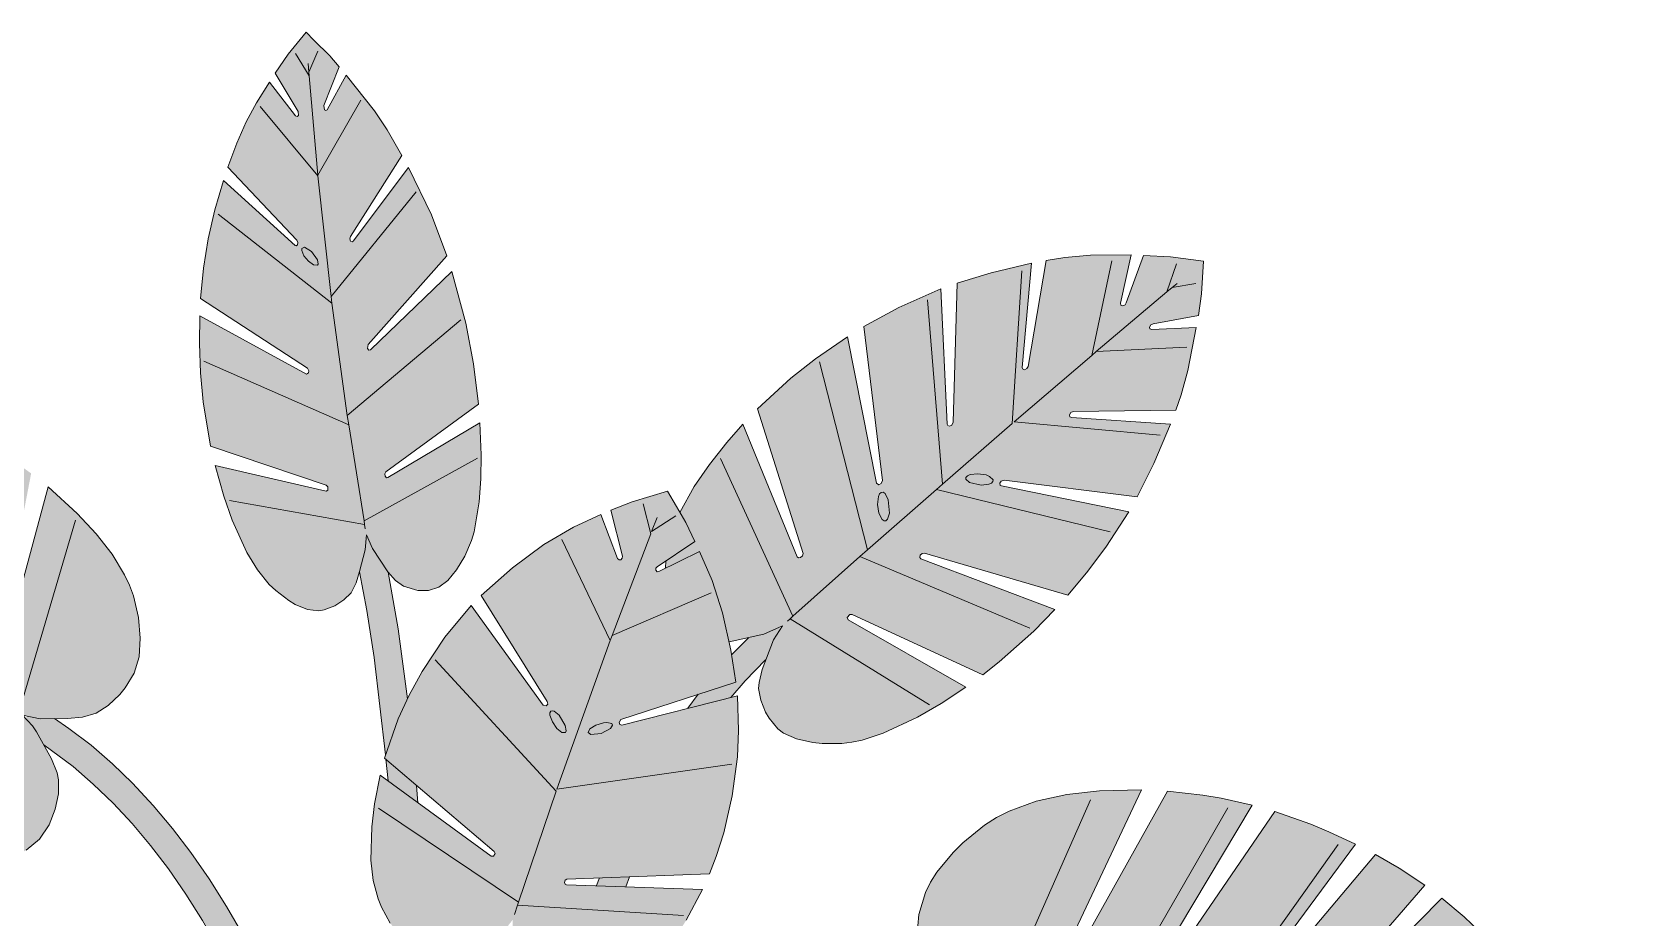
# Model space of a CAD drawing. Header units: metres. Extents: x 0 to 8.79, y -6.64 to 2.65.
# Drawn here: x 0.463 to 1.389, y 0.849 to 1.358 of the extents above; entities that cross this region are included whole.
import ezdxf

# ---------------------------------------------------------------- set-up
doc = ezdxf.new("R2010")
doc.units = ezdxf.units.M
doc.layers.add('VEG-HOJAS', color=117, linetype='Continuous', lineweight=18, true_color=0x2e5e38)
doc.layers.add('VEG-NERVIOS', color=115, linetype='Continuous', lineweight=9, true_color=0x528c5c)
doc.layers.add('VEG-RELLENO', color=253, linetype='Continuous', true_color=0x96c896)

# ---------------------------------------------------------------- blocks, each defined once
blk = doc.blocks.new('VEG_Monstera_ALZADO')
at = {"layer": 'VEG-RELLENO', "true_color": 0x63965c}
h = blk.add_hatch(color=83, dxfattribs=at)
h.dxf.hatch_style = 1
h.paths.add_polyline_path([(-0.0762, 1.3577), (-0.0571, 1.3378), (-0.0659, 1.3156), (-0.0656, 1.3131), (-0.0648, 1.3127), (-0.064, 1.3132), (-0.0531, 1.3331), (-0.0368, 1.3125), (-0.0296, 1.3016), (-0.0212, 1.2869), (-0.0507, 1.2404), (-0.051, 1.2389), (-0.0506, 1.2376), (-0.0497, 1.2372), (-0.0491, 1.2376), (-0.0174, 1.2799), (-0.0042, 1.2527), (0.0047, 1.2292), (-0.0406, 1.1783), (-0.0408, 1.176), (-0.0401, 1.1751), (-0.0392, 1.1752), (0.0076, 1.2202), (0.0155, 1.1905), (0.02, 1.1671), (0.0229, 1.1439), (-0.0303, 1.1051), (-0.0309, 1.1039), (-0.0307, 1.1026), (-0.0299, 1.1017), (-0.0292, 1.1018), (0.0237, 1.1332), (0.0244, 1.1078), (0.0239, 1.0943), (0.0226, 1.0817), (0.0204, 1.0707), (0.0189, 1.0657), (0.0128, 1.0525), (0.0078, 1.0455), (0.0027, 1.0405), (-0.0028, 1.0377), (-0.0089, 1.0368), (-0.0177, 1.0383), (-0.0226, 1.0407), (-0.0271, 1.045), (-0.0312, 1.0504), (-0.0381, 1.061), (-0.0415, 1.0689), (-0.0422, 1.0603), (-0.0454, 1.0478), (-0.0474, 1.0413), (-0.0503, 1.0355), (-0.0544, 1.0315), (-0.0596, 1.0281), (-0.0657, 1.0258), (-0.0721, 1.0253), (-0.0788, 1.0271), (-0.0861, 1.0311), (-0.0899, 1.0337), (-0.0973, 1.0404), (-0.1041, 1.0487), (-0.1102, 1.0588), (-0.1186, 1.0774), (-0.1234, 1.0911), (-0.1284, 1.1088), (-0.0646, 1.0939), (-0.0636, 1.0946), (-0.0637, 1.0965), (-0.0646, 1.0975), (-0.131, 1.1199), (-0.1341, 1.137), (-0.1361, 1.1536), (-0.1372, 1.1704), (-0.1374, 1.1876), (-0.1372, 1.1948), (-0.0759, 1.1613), (-0.0747, 1.1619), (-0.0746, 1.1632), (-0.0754, 1.1647), (-0.1368, 1.2047), (-0.1351, 1.2222), (-0.1325, 1.2389), (-0.1285, 1.2557), (-0.1236, 1.2725), (-0.0825, 1.2352), (-0.0818, 1.2349), (-0.0811, 1.2355), (-0.0809, 1.2368), (-0.0815, 1.2382), (-0.1211, 1.2801), (-0.116, 1.2939), (-0.1105, 1.3062), (-0.1046, 1.3172), (-0.0972, 1.3291), (-0.0822, 1.3096), (-0.0813, 1.3092), (-0.0806, 1.3098), (-0.0808, 1.3122), (-0.094, 1.3342), (-0.0864, 1.3451)])
h.paths.add_polyline_path([(-0.0786, 1.2323), (-0.0762, 1.2277), (-0.0733, 1.2249), (-0.0706, 1.2237), (-0.0692, 1.2245), (-0.0691, 1.2256), (-0.0704, 1.2286), (-0.0745, 1.233), (-0.0771, 1.2342), (-0.078, 1.2341)], flags=0)
at = {"layer": 'VEG-RELLENO', "true_color": 0x64985d}
h = blk.add_hatch(color=83, dxfattribs=at)
h.dxf.hatch_style = 1
h.paths.add_polyline_path([(0.4384, 1.2112), (0.4364, 1.195), (0.4104, 1.1901), (0.4091, 1.1895), (0.4083, 1.1883), (0.4085, 1.1872), (0.4096, 1.1868), (0.4352, 1.188), (0.4304, 1.1633), (0.4265, 1.1493), (0.4234, 1.1405), (0.3645, 1.1397), (0.3631, 1.1391), (0.3623, 1.1379), (0.3626, 1.1367), (0.3635, 1.1363), (0.4203, 1.1324), (0.4108, 1.1099), (0.4012, 1.0907), (0.3248, 1.1003), (0.3226, 1.0991), (0.3223, 1.0978), (0.3233, 1.097), (0.3964, 1.0822), (0.3833, 1.0619), (0.3721, 1.0471), (0.3614, 1.0342), (0.279, 1.0583), (0.2777, 1.0582), (0.2766, 1.0572), (0.2763, 1.0559), (0.277, 1.0551), (0.354, 1.026), (0.3481, 1.0198), (0.3287, 1.0016), (0.3126, 0.9885), (0.2376, 1.0232), (0.2361, 1.0231), (0.2347, 1.0214), (0.2352, 1.0201), (0.3029, 0.9814), (0.2886, 0.9719), (0.2685, 0.9607), (0.2554, 0.9549), (0.2432, 0.9509), (0.2315, 0.949), (0.2257, 0.9488), (0.2149, 0.9495), (0.21, 0.9504), (0.2015, 0.9531), (0.1949, 0.9575), (0.1922, 0.9604), (0.1878, 0.9669), (0.185, 0.9738), (0.1838, 0.9805), (0.1848, 0.9878), (0.1871, 0.9952), (0.1923, 1.0085), (0.1974, 1.0166), (0.1867, 1.0119), (0.1669, 1.0075), (0.1613, 1.0305), (0.1571, 1.0426), (0.1498, 1.0594), (0.1303, 1.0497), (0.1305, 1.054), (0.1472, 1.0651), (0.1386, 1.0818), (0.1396, 1.0839), (0.1468, 1.0966), (0.1556, 1.1094), (0.1655, 1.122), (0.1747, 1.1324), (0.2059, 1.0563), (0.2072, 1.0556), (0.209, 1.0568), (0.2093, 1.0582), (0.1832, 1.1413), (0.1955, 1.153), (0.2094, 1.1646), (0.2239, 1.1754), (0.2349, 1.1827), (0.2515, 1.0986), (0.2529, 1.0977), (0.2542, 1.0983), (0.255, 1.1001), (0.2443, 1.1886), (0.2644, 1.1996), (0.2885, 1.2103), (0.2921, 1.1325), (0.2924, 1.1318), (0.2935, 1.1314), (0.2948, 1.132), (0.2956, 1.1336), (0.2978, 1.2136), (0.3173, 1.2195), (0.3405, 1.225), (0.3352, 1.1651), (0.3354, 1.1642), (0.3365, 1.1638), (0.3379, 1.1644), (0.3387, 1.1656), (0.349, 1.2266), (0.3597, 1.2283), (0.3745, 1.2296), (0.3978, 1.2297), (0.3916, 1.202), (0.3923, 1.2006), (0.3936, 1.2007), (0.395, 1.2022), (0.4049, 1.2295), (0.4203, 1.2286), (0.4394, 1.2261)])
h.paths.add_polyline_path([(0.2522, 1.0888), (0.2529, 1.0813), (0.2548, 1.0777), (0.2559, 1.0769), (0.2569, 1.0769), (0.2578, 1.0778), (0.259, 1.0814), (0.2588, 1.0865), (0.2574, 1.0911), (0.2553, 1.0934), (0.2542, 1.0933), (0.2526, 1.091)], flags=0)
h.paths.add_polyline_path([(0.3178, 1.1015), (0.3144, 1.1033), (0.3097, 1.104), (0.3053, 1.1035), (0.3038, 1.1028), (0.3029, 1.1019), (0.3029, 1.1009), (0.3036, 1.0999), (0.3069, 1.0982), (0.314, 1.0975), (0.3176, 1.0986), (0.3184, 1.0995), (0.3185, 1.1005)], flags=0)
at = {"layer": 'VEG-RELLENO', "true_color": 0x63965c}
h = blk.add_hatch(color=83, dxfattribs=at)
h.dxf.hatch_style = 1
h.paths.add_polyline_path([(-0.4951, 1.1602), (-0.4777, 1.163), (-0.466, 1.1298), (-0.4652, 1.1286), (-0.4637, 1.1281), (-0.4625, 1.1287), (-0.4623, 1.13), (-0.4699, 1.1641), (-0.4494, 1.1666), (-0.4282, 1.1674), (-0.4147, 1.1033), (-0.4138, 1.1021), (-0.4123, 1.1016), (-0.4111, 1.1022), (-0.4109, 1.1034), (-0.4192, 1.1672), (-0.3971, 1.1658), (-0.3694, 1.1626), (-0.3659, 1.1143), (-0.3623, 1.0739), (-0.3613, 1.0722), (-0.3598, 1.0718), (-0.3586, 1.0725), (-0.3584, 1.0734), (-0.3595, 1.1609), (-0.339, 1.1561), (-0.3207, 1.1503), (-0.3093, 1.1461), (-0.3119, 1.0914), (-0.3134, 1.0443), (-0.3129, 1.0429), (-0.3116, 1.0421), (-0.3101, 1.0423), (-0.3094, 1.0433), (-0.3046, 1.0928), (-0.2989, 1.1419), (-0.2774, 1.1318), (-0.2539, 1.1182), (-0.2341, 1.1042), (-0.2531, 1.0052), (-0.2527, 1.0036), (-0.2513, 1.0028), (-0.2499, 1.003), (-0.2492, 1.0039), (-0.2243, 1.0964), (-0.2076, 1.0811), (-0.1968, 1.0695), (-0.1875, 1.0577), (-0.1804, 1.046), (-0.1777, 1.04), (-0.1754, 1.0339), (-0.1725, 1.0214), (-0.1714, 1.0095), (-0.1721, 0.9988), (-0.175, 0.9894), (-0.1801, 0.981), (-0.1832, 0.9772), (-0.1898, 0.9709), (-0.1967, 0.9664), (-0.2047, 0.9642), (-0.2132, 0.9634), (-0.229, 0.9632), (-0.2391, 0.9653), (-0.2334, 0.9591), (-0.231, 0.9557), (-0.2224, 0.9401), (-0.2192, 0.9322), (-0.2183, 0.9281), (-0.2184, 0.9201), (-0.2203, 0.9112), (-0.2238, 0.9022), (-0.2293, 0.8941), (-0.2369, 0.8877), (-0.247, 0.8822), (-0.2528, 0.8799), (-0.2655, 0.8765), (-0.279, 0.8751), (-0.2935, 0.8761), (-0.3093, 0.8791), (-0.3258, 0.8837), (-0.3463, 0.8915), (-0.2764, 0.9552), (-0.2761, 0.9569), (-0.2779, 0.9584), (-0.2795, 0.958), (-0.3588, 0.8972), (-0.3759, 0.9062), (-0.3927, 0.9166), (-0.4153, 0.9334), (-0.3757, 0.9572), (-0.3301, 0.9855), (-0.3295, 0.9873), (-0.3313, 0.9888), (-0.3327, 0.9887), (-0.382, 0.9629), (-0.4248, 0.9415), (-0.4393, 0.9553), (-0.454, 0.9712), (-0.3745, 1.0065), (-0.3672, 1.0099), (-0.3666, 1.0116), (-0.3676, 1.0129), (-0.3697, 1.0132), (-0.4152, 0.9962), (-0.4612, 0.98), (-0.4721, 0.9949), (-0.4844, 1.0154), (-0.4068, 1.0385), (-0.406, 1.0391), (-0.4058, 1.0404), (-0.4068, 1.0417), (-0.4086, 1.0421), (-0.4892, 1.0245), (-0.4969, 1.0406), (-0.5063, 1.0634), (-0.4478, 1.0729), (-0.4465, 1.0742), (-0.447, 1.0756), (-0.449, 1.0766), (-0.5091, 1.0721), (-0.5134, 1.0896), (-0.5172, 1.1106), (-0.4878, 1.1122), (-0.4866, 1.1128), (-0.4864, 1.1141), (-0.4873, 1.1154), (-0.4887, 1.1159), (-0.5184, 1.1183), (-0.52, 1.1325), (-0.5209, 1.1541)])
h.paths.add_polyline_path([(-0.3148, 0.9925), (-0.3104, 0.9958), (-0.3092, 0.9976), (-0.3087, 0.999), (-0.309, 1.0002), (-0.312, 1.0009), (-0.3143, 1.0005), (-0.3196, 0.9983), (-0.3239, 0.9949), (-0.3257, 0.9917), (-0.3254, 0.9906), (-0.3242, 0.9899), (-0.3224, 0.9898), (-0.3174, 0.9911)], flags=0)
h.paths.add_polyline_path([(-0.3541, 1.0138), (-0.3513, 1.0148), (-0.3466, 1.0176), (-0.3451, 1.0192), (-0.3445, 1.0205), (-0.3447, 1.0217), (-0.3476, 1.0228), (-0.3499, 1.0226), (-0.3555, 1.021), (-0.3602, 1.0182), (-0.3623, 1.0153), (-0.3621, 1.0142), (-0.361, 1.0134), (-0.3592, 1.0131)], flags=0)
h.paths.add_polyline_path([(-0.3965, 1.0404), (-0.3885, 1.0421), (-0.3849, 1.0445), (-0.3841, 1.0457), (-0.3842, 1.0468), (-0.3852, 1.0477), (-0.3891, 1.0485), (-0.3945, 1.0477), (-0.3992, 1.0456), (-0.4015, 1.0432), (-0.4014, 1.042), (-0.3988, 1.0406)], flags=0)
h.paths.add_polyline_path([(-0.3619, 1.0653), (-0.3629, 1.0608), (-0.3625, 1.0551), (-0.3609, 1.0502), (-0.3586, 1.0482), (-0.3575, 1.0485), (-0.356, 1.0517), (-0.3556, 1.0542), (-0.356, 1.0599), (-0.3577, 1.0648), (-0.3587, 1.0662), (-0.3599, 1.0668), (-0.361, 1.0665)], flags=0)
at = {"layer": 'VEG-RELLENO', "true_color": 0x73ac6b}
h = blk.add_hatch(color=73, dxfattribs=at)
h.dxf.hatch_style = 1
h.paths.add_polyline_path([(0.1314, 1.094), (0.142, 1.0759), (0.1472, 1.0651), (0.1255, 1.0506), (0.1248, 1.0497), (0.1247, 1.0485), (0.1255, 1.0477), (0.1265, 1.0478), (0.1498, 1.0594), (0.1571, 1.0426), (0.1631, 1.0241), (0.1678, 1.0027), (0.1707, 0.9842), (0.1047, 0.9627), (0.1036, 0.961), (0.104, 0.9599), (0.1052, 0.9596), (0.1716, 0.9763), (0.1723, 0.9565), (0.1716, 0.9413), (0.1686, 0.9189), (0.1638, 0.8977), (0.1594, 0.8841), (0.1555, 0.874), (0.0737, 0.871), (0.0726, 0.8704), (0.0722, 0.8692), (0.0726, 0.8682), (0.0735, 0.8678), (0.1516, 0.8651), (0.1422, 0.8474), (0.1354, 0.8368), (0.1279, 0.827), (0.1201, 0.8187), (0.1161, 0.8153), (0.1119, 0.8122), (0.1028, 0.8073), (0.0935, 0.8038), (0.0846, 0.8019), (0.0765, 0.8018), (0.0688, 0.8036), (0.0616, 0.8069), (0.053, 0.8132), (0.0491, 0.8184), (0.0466, 0.8246), (0.0427, 0.8397), (0.0425, 0.8477), (0.0377, 0.8414), (0.0282, 0.8334), (0.0228, 0.8294), (0.0168, 0.8265), (0.0104, 0.8254), (0.003, 0.8256), (-0.0048, 0.827), (-0.0122, 0.83), (-0.0187, 0.8349), (-0.0249, 0.8418), (-0.0278, 0.8458), (-0.0328, 0.8549), (-0.0348, 0.8598), (-0.0376, 0.8702), (-0.0389, 0.8819), (-0.0385, 0.9011), (-0.0369, 0.9143), (-0.0337, 0.9308), (0.0301, 0.8843), (0.0315, 0.8843), (0.0324, 0.8858), (0.0319, 0.887), (-0.0311, 0.9406), (-0.0233, 0.9631), (-0.017, 0.9767), (-0.0095, 0.9903), (0.0035, 1.0101), (0.0186, 1.0282), (0.0601, 0.971), (0.0618, 0.9706), (0.0626, 0.9716), (0.0624, 0.9731), (0.0244, 1.0341), (0.0424, 1.0499), (0.0604, 1.0633), (0.0774, 1.0733), (0.0931, 1.0805), (0.1028, 1.0553), (0.1036, 1.0545), (0.1046, 1.0546), (0.1054, 1.0555), (0.1055, 1.0567), (0.0989, 1.083), (0.1112, 1.0879)])
h.paths.add_polyline_path([(0.0639, 0.9666), (0.0653, 0.9615), (0.0679, 0.9577), (0.0707, 0.9553), (0.0728, 0.9553), (0.0732, 0.9562), (0.0727, 0.9594), (0.0693, 0.9652), (0.0664, 0.9675), (0.0652, 0.9678), (0.0644, 0.9675)], flags=0)
h.paths.add_polyline_path([(0.0994, 0.9604), (0.0966, 0.961), (0.0946, 0.9608), (0.0903, 0.9595), (0.0869, 0.9575), (0.0858, 0.9554), (0.0874, 0.9542), (0.0933, 0.9547), (0.0987, 0.9576), (0.0998, 0.9596)], flags=0)
at = {"layer": 'VEG-RELLENO', "true_color": 0x8eb370}
h = blk.add_hatch(color=63, dxfattribs=at)
h.dxf.hatch_style = 1
h.paths.add_polyline_path([(-0.0081, 0.3709), (-0.0117, 0.5746), (-0.0144, 0.6678), (-0.0178, 0.7521), (-0.0224, 0.8388), (-0.0155, 0.8322), (-0.0122, 0.83), (-0.0057, 0.8273), (-0.0006, 0.7257), (0.0038, 0.5962), (-0.0005, 0.4851), (-0.0029, 0.366), (-0.0075, 0.366)])
h.paths.add_polyline_path([(-0.0291, 0.9275), (-0.0303, 0.94), (-0.0128, 0.9249), (-0.0119, 0.9148)])
h.paths.add_polyline_path([(-0.0305, 0.9425), (-0.037, 0.9985), (-0.0412, 1.0254), (-0.0454, 1.0477), (-0.0426, 1.0585), (-0.0417, 1.0678), (-0.0411, 1.0679), (-0.0372, 1.0594), (-0.029, 1.0474), (-0.0232, 1.0148), (-0.0179, 0.9747), (-0.026, 0.9561)])
h = blk.add_hatch(color=63, dxfattribs=at)
h.dxf.hatch_style = 1
h.paths.add_polyline_path([(0.0155, 0.4847), (0.0232, 0.5605), (0.0309, 0.6193), (0.0352, 0.6474), (0.0447, 0.7008), (0.0553, 0.7505), (0.0612, 0.7741), (0.0692, 0.8034), (0.0765, 0.8018), (0.0855, 0.8021), (0.0766, 0.77), (0.0655, 0.7228), (0.0555, 0.6718), (0.051, 0.6449), (0.0427, 0.5883), (0.0391, 0.5586), (0.0325, 0.4963), (0.0283, 0.4446), (0.0242, 0.4301), (0.0193, 0.4088), (0.0152, 0.386), (0.0132, 0.371)])
h.paths.add_polyline_path([(0.0923, 0.8718), (0.0983, 0.872), (0.1097, 0.8724), (0.1075, 0.8667), (0.0906, 0.8673)])
h.paths.add_polyline_path([(0.1431, 0.9693), (0.149, 0.9773), (0.1707, 0.9842), (0.1683, 1.0001), (0.1779, 1.0098), (0.1887, 1.0125), (0.1955, 1.0158), (0.1959, 1.0154), (0.1963, 1.0149), (0.1923, 1.0085), (0.1878, 0.9971), (0.176, 0.985), (0.1678, 0.9754)])
h = blk.add_hatch(color=63, dxfattribs=at)
h.dxf.hatch_style = 1
h.paths.add_polyline_path([(-0.026, 0.4517), (-0.03, 0.4856), (-0.0381, 0.543), (-0.0428, 0.5704), (-0.0531, 0.6225), (-0.0588, 0.6473), (-0.0714, 0.6943), (-0.0853, 0.7378), (-0.1007, 0.7778), (-0.1089, 0.7965), (-0.1174, 0.8143), (-0.1264, 0.8312), (-0.1356, 0.8473), (-0.1452, 0.8625), (-0.1552, 0.8769), (-0.1655, 0.8904), (-0.1761, 0.903), (-0.187, 0.9147), (-0.1984, 0.9256), (-0.21, 0.9357), (-0.2269, 0.9482), (-0.2322, 0.9576), (-0.2373, 0.9632), (-0.2364, 0.9647), (-0.229, 0.9632), (-0.2206, 0.9633), (-0.2001, 0.9482), (-0.1874, 0.9373), (-0.1755, 0.9258), (-0.164, 0.9134), (-0.1529, 0.9002), (-0.1421, 0.8861), (-0.1318, 0.8712), (-0.1218, 0.8554), (-0.1123, 0.8388), (-0.1031, 0.8213), (-0.0943, 0.803), (-0.0779, 0.7641), (-0.0629, 0.7212), (-0.0494, 0.6753), (-0.0375, 0.6259), (-0.027, 0.5731), (-0.018, 0.5169), (-0.0141, 0.4875), (-0.0091, 0.4433), (-0.0081, 0.3709), (-0.0115, 0.3941), (-0.0155, 0.4143), (-0.0203, 0.4335)])
at = {"layer": 'VEG-RELLENO', "true_color": 0x669b5f}
h = blk.add_hatch(color=83, dxfattribs=at)
h.dxf.hatch_style = 1
h.paths.add_polyline_path([(0.6737, 0.6865), (0.6605, 0.6754), (0.6366, 0.7003), (0.6351, 0.7012), (0.6333, 0.7008), (0.6323, 0.6994), (0.6327, 0.6977), (0.6526, 0.6694), (0.6324, 0.6543), (0.6097, 0.6399), (0.5682, 0.7007), (0.5666, 0.7016), (0.5648, 0.7013), (0.5638, 0.6998), (0.5641, 0.6983), (0.5997, 0.6346), (0.579, 0.6251), (0.558, 0.6167), (0.5123, 0.7046), (0.5105, 0.706), (0.5087, 0.7056), (0.5077, 0.7042), (0.5079, 0.7028), (0.5465, 0.6127), (0.5224, 0.6056), (0.5065, 0.6022), (0.4636, 0.7109), (0.4626, 0.7121), (0.4608, 0.7125), (0.4593, 0.7115), (0.459, 0.7095), (0.4935, 0.6002), (0.4649, 0.5977), (0.4367, 0.5977), (0.405, 0.7213), (0.4039, 0.7227), (0.4021, 0.7231), (0.4006, 0.7221), (0.4003, 0.7204), (0.4227, 0.5986), (0.4084, 0.6001), (0.3867, 0.6038), (0.365, 0.6092), (0.3486, 0.7346), (0.3475, 0.7361), (0.3457, 0.7365), (0.3442, 0.7355), (0.3438, 0.7341), (0.3507, 0.6138), (0.3273, 0.623), (0.3099, 0.6316), (0.2938, 0.6414), (0.2799, 0.652), (0.274, 0.6577), (0.2688, 0.6637), (0.2599, 0.6769), (0.2533, 0.6908), (0.2493, 0.7044), (0.2482, 0.7107), (0.2479, 0.7169), (0.2496, 0.7292), (0.2537, 0.7409), (0.2562, 0.7462), (0.2619, 0.7553), (0.2652, 0.7589), (0.2691, 0.7621), (0.2781, 0.7671), (0.3, 0.7758), (0.3117, 0.7775), (0.3017, 0.7841), (0.2888, 0.7979), (0.2823, 0.806), (0.2773, 0.8152), (0.2751, 0.8255), (0.2746, 0.8377), (0.2759, 0.8507), (0.2796, 0.8634), (0.2825, 0.8693), (0.2861, 0.875), (0.2955, 0.8864), (0.3011, 0.892), (0.3136, 0.9021), (0.3205, 0.9064), (0.3277, 0.9101), (0.3433, 0.9158), (0.3609, 0.9196), (0.3796, 0.9218), (0.4038, 0.9223), (0.3497, 0.8079), (0.3499, 0.8056), (0.3524, 0.8046), (0.354, 0.8058), (0.4186, 0.9216), (0.4389, 0.9193), (0.4494, 0.9176), (0.4672, 0.9136), (0.3996, 0.8003), (0.3996, 0.7978), (0.4021, 0.7968), (0.4036, 0.7977), (0.4804, 0.9099), (0.5009, 0.9026), (0.5113, 0.8983), (0.5267, 0.8911), (0.4517, 0.7899), (0.4514, 0.7882), (0.4517, 0.7874), (0.4533, 0.7864), (0.4556, 0.7872), (0.5382, 0.8852), (0.5517, 0.8773), (0.5664, 0.8675), (0.4915, 0.7808), (0.491, 0.7797), (0.4913, 0.778), (0.4929, 0.777), (0.4951, 0.7777), (0.5762, 0.8601), (0.5891, 0.8493), (0.6111, 0.8284), (0.5454, 0.7662), (0.5447, 0.7649), (0.5451, 0.7632), (0.5466, 0.7622), (0.5487, 0.7628), (0.6191, 0.8202), (0.6359, 0.8015), (0.5803, 0.7549), (0.5795, 0.7527), (0.5814, 0.7509), (0.5832, 0.7513), (0.6426, 0.7928), (0.6539, 0.7764), (0.6668, 0.7553), (0.6364, 0.7339), (0.6354, 0.7324), (0.6355, 0.7315), (0.6365, 0.7301), (0.6391, 0.7301), (0.6718, 0.7469), (0.6812, 0.7298), (0.6928, 0.7048)])
h.paths.add_polyline_path([(0.3885, 0.7864), (0.3843, 0.78), (0.383, 0.7768), (0.3824, 0.7719), (0.3832, 0.7707), (0.3847, 0.7705), (0.3867, 0.7714), (0.3914, 0.7757), (0.3956, 0.7821), (0.3969, 0.7853), (0.3975, 0.7902), (0.3967, 0.7914), (0.3952, 0.7916), (0.3932, 0.7908)], flags=0)
h.paths.add_polyline_path([(0.442, 0.7796), (0.4368, 0.7744), (0.4329, 0.7683), (0.4318, 0.7635), (0.4325, 0.7622), (0.434, 0.7619), (0.4361, 0.7625), (0.4386, 0.7641), (0.4412, 0.7664), (0.446, 0.7724), (0.4477, 0.7755), (0.4487, 0.7803), (0.448, 0.7815), (0.4466, 0.7819)], flags=0)
h.paths.add_polyline_path([(0.4839, 0.7729), (0.4786, 0.7695), (0.4736, 0.7642), (0.4707, 0.7588), (0.4704, 0.7568), (0.471, 0.7555), (0.4725, 0.755), (0.4745, 0.7555), (0.4771, 0.7568), (0.4798, 0.7588), (0.4848, 0.7642), (0.4866, 0.767), (0.488, 0.7716), (0.4873, 0.7729), (0.4859, 0.7733)], flags=0)
at = {"layer": 'VEG-HOJAS'}
for points in [[(-0.0717, 1.3531), (-0.0626, 1.3441), (-0.0571, 1.3378), (-0.0659, 1.3156), (-0.0656, 1.3131), (-0.0648, 1.3127), (-0.064, 1.3132), (-0.0531, 1.3331), (-0.0368, 1.3125), (-0.0296, 1.3016), (-0.0212, 1.2869), (-0.0507, 1.2404), (-0.051, 1.2389), (-0.0506, 1.2376), (-0.0497, 1.2372), (-0.0491, 1.2376), (-0.0174, 1.2799), (-0.0042, 1.2527), (0.0047, 1.2292), (-0.0406, 1.1783), (-0.0408, 1.176), (-0.0401, 1.1751), (-0.0392, 1.1752), (0.0076, 1.2202), (0.0155, 1.1905), (0.02, 1.1671), (0.0229, 1.1439), (-0.0303, 1.1051), (-0.0309, 1.1039), (-0.0307, 1.1026), (-0.0299, 1.1017), (-0.0292, 1.1018), (0.0237, 1.1332), (0.0244, 1.1148), (0.0243, 1.101), (0.0233, 1.0879), (0.0204, 1.0707), (0.0189, 1.0657), (0.015, 1.0566), (0.0103, 1.0488), (0.0053, 1.0427), (0.0001, 1.0388), (-0.0058, 1.037), (-0.0119, 1.037), (-0.0202, 1.0393), (-0.0249, 1.0426), (-0.0292, 1.0477), (-0.0381, 1.061), (-0.0415, 1.0689), (-0.0422, 1.0603), (-0.0454, 1.0478), (-0.0474, 1.0413), (-0.0503, 1.0355), (-0.0544, 1.0315), (-0.0596, 1.0281), (-0.0657, 1.0258), (-0.0689, 1.0253), (-0.0754, 1.0259), (-0.0824, 1.0289), (-0.0861, 1.0311), (-0.0936, 1.0369), (-0.0973, 1.0404), (-0.1041, 1.0487), (-0.1102, 1.0588), (-0.1186, 1.0774), (-0.1234, 1.0911), (-0.1284, 1.1088), (-0.0646, 1.0939), (-0.0636, 1.0946), (-0.0637, 1.0965), (-0.0646, 1.0975), (-0.131, 1.1199), (-0.1352, 1.1453), (-0.1368, 1.162), (-0.1374, 1.1789), (-0.1372, 1.1948), (-0.0759, 1.1613), (-0.0747, 1.1619), (-0.0746, 1.1632), (-0.0754, 1.1647), (-0.1368, 1.2047), (-0.1351, 1.2222), (-0.1325, 1.2389), (-0.1285, 1.2557), (-0.1236, 1.2725), (-0.0825, 1.2352), (-0.0818, 1.2349), (-0.0811, 1.2355), (-0.0809, 1.2368), (-0.0815, 1.2382), (-0.1211, 1.2801), (-0.116, 1.2939), (-0.1105, 1.3062), (-0.1046, 1.3172), (-0.0972, 1.3291), (-0.0822, 1.3096), (-0.0813, 1.3092), (-0.0806, 1.3098), (-0.0808, 1.3122), (-0.094, 1.3342), (-0.0864, 1.3451), (-0.0762, 1.3577)], [(-0.0786, 1.2323), (-0.0774, 1.2293), (-0.0748, 1.2262), (-0.0719, 1.2241), (-0.0697, 1.2239), (-0.0692, 1.2245), (-0.0696, 1.227), (-0.073, 1.2317), (-0.0771, 1.2342), (-0.0786, 1.2334)], [(0.3185, 1.1005), (0.3164, 1.1025), (0.3144, 1.1033), (0.3097, 1.104), (0.3053, 1.1035), (0.3038, 1.1028), (0.3029, 1.1019), (0.3029, 1.1009), (0.305, 1.099), (0.3117, 1.0975), (0.3161, 1.098), (0.3176, 1.0986), (0.3184, 1.0995)], [(0.2526, 1.091), (0.2521, 1.0863), (0.2529, 1.0813), (0.2548, 1.0777), (0.2559, 1.0769), (0.2569, 1.0769), (0.2578, 1.0778), (0.259, 1.0814), (0.2582, 1.089), (0.2564, 1.0926), (0.2553, 1.0934), (0.2542, 1.0933), (0.2533, 1.0925)], [(0.0639, 0.9652), (0.0653, 0.9615), (0.0679, 0.9577), (0.0707, 0.9553), (0.0728, 0.9553), (0.0732, 0.9562), (0.0727, 0.9594), (0.0693, 0.9652), (0.0664, 0.9675), (0.0652, 0.9678), (0.0644, 0.9675), (0.0639, 0.9666)], [(0.0994, 0.9604), (0.0966, 0.961), (0.0946, 0.9608), (0.0903, 0.9595), (0.0869, 0.9575), (0.0858, 0.9554), (0.0874, 0.9542), (0.0933, 0.9547), (0.0987, 0.9576), (0.0998, 0.9596)]]:
    blk.add_lwpolyline(points, close=True, dxfattribs=at)
for points in [[(0.1386, 1.0818), (0.1468, 1.0966), (0.1556, 1.1094), (0.1655, 1.122), (0.1747, 1.1324), (0.2059, 1.0563), (0.2066, 1.0556), (0.2079, 1.0558), (0.209, 1.0568), (0.2093, 1.0582), (0.1832, 1.1413), (0.2023, 1.1589), (0.2165, 1.1701), (0.2349, 1.1827), (0.2515, 1.0986), (0.2529, 1.0977), (0.2542, 1.0983), (0.255, 1.1001), (0.2443, 1.1886), (0.2644, 1.1996), (0.2885, 1.2103), (0.2921, 1.1325), (0.2924, 1.1318), (0.2935, 1.1314), (0.2948, 1.132), (0.2956, 1.1336), (0.2978, 1.2136), (0.3173, 1.2195), (0.3405, 1.225), (0.3352, 1.1651), (0.3354, 1.1642), (0.3365, 1.1638), (0.3379, 1.1644), (0.3387, 1.1656), (0.349, 1.2266), (0.3597, 1.2283), (0.3745, 1.2296), (0.3978, 1.2297), (0.3916, 1.202), (0.3918, 1.2009), (0.3929, 1.2005), (0.3943, 1.2011), (0.395, 1.2022), (0.4049, 1.2295), (0.4203, 1.2286), (0.4394, 1.2261), (0.4381, 1.2074), (0.4364, 1.195), (0.4104, 1.1901), (0.4091, 1.1895), (0.4083, 1.1883), (0.4085, 1.1872), (0.4096, 1.1868), (0.4352, 1.188), (0.4304, 1.1633), (0.4265, 1.1493), (0.4234, 1.1405), (0.3645, 1.1397), (0.3631, 1.1391), (0.3623, 1.1379), (0.3626, 1.1367), (0.3635, 1.1363), (0.4203, 1.1324), (0.4108, 1.1099), (0.4012, 1.0907), (0.3248, 1.1003), (0.3231, 1.0997), (0.3223, 1.0985), (0.3226, 1.0973), (0.3233, 1.097), (0.3964, 1.0822), (0.3833, 1.0619), (0.3721, 1.0471), (0.3614, 1.0342), (0.279, 1.0583), (0.2777, 1.0582), (0.2766, 1.0572), (0.2763, 1.0559), (0.277, 1.0551), (0.354, 1.026), (0.3418, 1.0135), (0.322, 0.9959), (0.3126, 0.9885), (0.2376, 1.0232), (0.2361, 1.0231), (0.2347, 1.0214), (0.2352, 1.0201), (0.3029, 0.9814), (0.2886, 0.9719), (0.2751, 0.9641), (0.2554, 0.9549), (0.2432, 0.9509), (0.2373, 0.9498), (0.2315, 0.949), (0.2202, 0.9489), (0.2149, 0.9495), (0.2055, 0.9516), (0.198, 0.955), (0.1949, 0.9575), (0.1898, 0.9635), (0.1878, 0.9669), (0.185, 0.9738), (0.1838, 0.9805), (0.1841, 0.9841), (0.1858, 0.9915), (0.1923, 1.0085), (0.1974, 1.0166), (0.1867, 1.0119), (0.1669, 1.0075)], [(-0.2492, 1.0039), (-0.2243, 1.0964), (-0.2076, 1.0811), (-0.1968, 1.0695), (-0.1875, 1.0577), (-0.1804, 1.046), (-0.1777, 1.04), (-0.1754, 1.0339), (-0.1725, 1.0214), (-0.1714, 1.0095), (-0.1721, 0.9988), (-0.175, 0.9894), (-0.1801, 0.981), (-0.1832, 0.9772), (-0.1898, 0.9709), (-0.1967, 0.9664), (-0.2047, 0.9642), (-0.2132, 0.9634), (-0.229, 0.9632), (-0.2391, 0.9653), (-0.2334, 0.9591), (-0.231, 0.9557), (-0.2224, 0.9401), (-0.2192, 0.9322), (-0.2183, 0.9281), (-0.2184, 0.9201), (-0.2203, 0.9112), (-0.2238, 0.9022), (-0.2293, 0.8941), (-0.2369, 0.8877)], [(-0.0278, 0.8458), (-0.0328, 0.8549), (-0.0348, 0.8598), (-0.0376, 0.8702), (-0.0389, 0.8819), (-0.0385, 0.9011), (-0.0369, 0.9143), (-0.0337, 0.9308), (0.0301, 0.8843), (0.0315, 0.8843), (0.0324, 0.8858), (0.0319, 0.887), (-0.0311, 0.9406), (-0.0233, 0.9631), (-0.017, 0.9767), (-0.0095, 0.9903), (0.0035, 1.0101), (0.0186, 1.0282), (0.0601, 0.971), (0.0618, 0.9706), (0.0626, 0.9716), (0.0624, 0.9731), (0.0244, 1.0341), (0.0424, 1.0499), (0.0604, 1.0633), (0.0774, 1.0733), (0.0931, 1.0805), (0.1028, 1.0553), (0.1036, 1.0545), (0.1046, 1.0546), (0.1054, 1.0555), (0.1055, 1.0567), (0.0989, 1.083), (0.1112, 1.0879), (0.1314, 1.094), (0.1367, 1.0851), (0.142, 1.0759), (0.1472, 1.0651), (0.1255, 1.0506), (0.1248, 1.0497), (0.1247, 1.0485), (0.1255, 1.0477), (0.1265, 1.0478), (0.1498, 1.0594), (0.1571, 1.0426), (0.1631, 1.0241), (0.1678, 1.0027), (0.1707, 0.9842), (0.1047, 0.9627), (0.1036, 0.961), (0.104, 0.9599), (0.1052, 0.9596), (0.1716, 0.9763), (0.1723, 0.9565), (0.1716, 0.9413), (0.1686, 0.9189), (0.1638, 0.8977), (0.1594, 0.8841), (0.1555, 0.874), (0.0737, 0.871), (0.0726, 0.8704), (0.0722, 0.8692), (0.0726, 0.8682), (0.0735, 0.8678), (0.1516, 0.8651), (0.1422, 0.8474)], [(-0.0305, 0.9425), (-0.037, 0.9985), (-0.0412, 1.0254), (-0.0454, 1.0477)], [(-0.029, 1.0474), (-0.0232, 1.0148), (-0.0179, 0.9747)], [(0.1303, 1.0497), (0.1305, 1.054)], [(0.1683, 1.0001), (0.1779, 1.0098)], [(0.1878, 0.9971), (0.176, 0.985), (0.1678, 0.9754)], [(0.1431, 0.9693), (0.149, 0.9773)], [(-0.2206, 0.9633), (-0.2124, 0.9577), (-0.1997, 0.948), (-0.1874, 0.9373), (-0.1758, 0.9261), (-0.164, 0.9134), (-0.1529, 0.9002), (-0.1423, 0.8864), (-0.1318, 0.8712), (-0.1218, 0.8554), (-0.1123, 0.8388), (-0.1031, 0.8213), (-0.0944, 0.8033), (-0.0859, 0.7838), (-0.0702, 0.7432), (-0.0629, 0.7212), (-0.0494, 0.6753), (-0.0375, 0.626), (-0.0321, 0.5999), (-0.0223, 0.5454), (-0.0141, 0.4877), (-0.0091, 0.4433)], [(-0.026, 0.4517), (-0.03, 0.4856), (-0.0381, 0.543), (-0.0428, 0.5704), (-0.0531, 0.6225), (-0.0588, 0.6473), (-0.0714, 0.6943), (-0.0853, 0.7378), (-0.1007, 0.7778), (-0.1089, 0.7965), (-0.1174, 0.8143), (-0.1264, 0.8312), (-0.1356, 0.8473), (-0.1452, 0.8625), (-0.1552, 0.8769), (-0.1655, 0.8904), (-0.1761, 0.903), (-0.187, 0.9147), (-0.1984, 0.9256), (-0.21, 0.9357), (-0.2269, 0.9482)], [(-0.0291, 0.9275), (-0.0303, 0.94)], [(-0.0128, 0.9249), (-0.0119, 0.9148)], [(0.2746, 0.8377), (0.2759, 0.8507), (0.2796, 0.8634), (0.2825, 0.8693), (0.2861, 0.875), (0.2955, 0.8864), (0.3011, 0.892), (0.3136, 0.9021), (0.3205, 0.9064), (0.3277, 0.9101), (0.3433, 0.9158), (0.3609, 0.9196), (0.3796, 0.9218), (0.4038, 0.9223), (0.3497, 0.8079)], [(0.354, 0.8058), (0.4186, 0.9216), (0.4389, 0.9193), (0.4494, 0.9176), (0.4672, 0.9136), (0.3996, 0.8003)], [(0.4036, 0.7977), (0.4804, 0.9099), (0.5009, 0.9026), (0.5113, 0.8983), (0.5267, 0.8911), (0.4517, 0.7899)], [(0.4556, 0.7872), (0.5382, 0.8852), (0.5517, 0.8773), (0.5664, 0.8675), (0.4915, 0.7808)], [(0.4951, 0.7777), (0.5762, 0.8601), (0.5891, 0.8493), (0.6111, 0.8284)], [(0.0906, 0.8673), (0.0923, 0.8718)], [(0.1097, 0.8724), (0.1075, 0.8667)]]:
    blk.add_lwpolyline(points, dxfattribs=at)
at = {"layer": 'VEG-NERVIOS'}
for points in [[(-0.0744, 1.3326), (-0.0823, 1.3455)], [(-0.0746, 1.3347), (-0.0694, 1.3469)], [(-0.0746, 1.3347), (-0.0749, 1.3397)], [(-0.0744, 1.3326), (-0.0746, 1.3347)], [(-0.0694, 1.2755), (-0.0744, 1.3326)], [(-0.0694, 1.2755), (-0.0448, 1.3187)], [(-0.0694, 1.2751), (-0.1026, 1.3151)], [(-0.0618, 1.2058), (-0.0694, 1.2751)], [(-0.0618, 1.2058), (-0.013, 1.266)], [(-0.0613, 1.2021), (-0.1267, 1.2531)], [(0.3752, 1.172), (0.3867, 1.2264)], [(0.4183, 1.2085), (0.4239, 1.2247)], [(0.3295, 1.1329), (0.3349, 1.2206)], [(-0.0613, 1.2021), (-0.0618, 1.2058)], [(0.3777, 1.1742), (0.4183, 1.2085)], [(0.4183, 1.2085), (0.4213, 1.211)], [(0.4213, 1.211), (0.4242, 1.2134)], [(0.4213, 1.211), (0.435, 1.2133)], [(-0.0526, 1.1375), (-0.0613, 1.2021)], [(0.2894, 1.0981), (0.2807, 1.2039)], [(-0.0526, 1.1375), (0.0127, 1.1924)], [(0.3777, 1.1742), (0.4298, 1.1767)], [(-0.0517, 1.1321), (-0.1349, 1.1686)], [(0.2463, 1.0603), (0.2188, 1.1683)], [(0.3306, 1.1339), (0.3752, 1.172)], [(0.3752, 1.172), (0.3777, 1.1742)], [(-0.0517, 1.1321), (-0.0526, 1.1375)], [(-0.0429, 1.077), (-0.0517, 1.1321)], [(0.2894, 1.0981), (0.3295, 1.1329)], [(0.3306, 1.1339), (0.4144, 1.1261)], [(-0.0429, 1.077), (0.0222, 1.1129)], [(0.2035, 1.0221), (0.1618, 1.1128)], [(0.2463, 1.0603), (0.2859, 1.095)], [(0.2859, 1.095), (0.2894, 1.0981)], [(0.2859, 1.095), (0.3857, 1.0706)], [(-0.0426, 1.0749), (-0.1202, 1.0887)], [(0.1218, 1.0695), (0.1174, 1.0867)], [(-0.2406, 0.9688), (-0.2086, 1.0773)], [(-0.0426, 1.0749), (-0.0429, 1.077)], [(-0.0422, 1.0724), (-0.0426, 1.0749)], [(0.1223, 1.0709), (0.1362, 1.0799)], [(0.1223, 1.0709), (0.1255, 1.0789)], [(0.0985, 1.0082), (0.0708, 1.0663)], [(0.0996, 1.011), (0.1218, 1.0695)], [(0.2035, 1.0221), (0.242, 1.0564)], [(0.242, 1.0564), (0.2463, 1.0603)], [(0.242, 1.0564), (0.3396, 1.0153)], [(0.0996, 1.011), (0.1565, 1.0356)], [(0.2003, 1.0193), (0.2019, 1.0207)], [(0.2019, 1.0207), (0.2035, 1.0221)], [(0.2019, 1.0207), (0.2819, 0.9713)], [(0.0985, 1.0082), (0.0996, 1.011)], [(0.0678, 0.9227), (0.0985, 1.0082)], [(0.0674, 0.9215), (-0.0021, 0.997)], [(0.0678, 0.9227), (0.1683, 0.9372)], [(0.0459, 0.8579), (0.0674, 0.9215)], [(0.0459, 0.8579), (-0.0345, 0.9118)], [(0.3147, 0.781), (0.3745, 0.9167)], [(0.3691, 0.7656), (0.4534, 0.9121)], [(0.441, 0.7845), (0.5166, 0.8909)], [(0.0435, 0.8508), (0.0453, 0.8561)], [(0.0453, 0.8561), (0.0459, 0.8579)], [(0.0453, 0.8561), (0.1406, 0.8501)]]:
    blk.add_lwpolyline(points, dxfattribs=at)

msp = doc.modelspace()

# ---------------------------------------------------------------- block references
msp.add_blockref('VEG_Monstera_ALZADO', (0.69658, 0))

doc.saveas('drawing.dxf')
